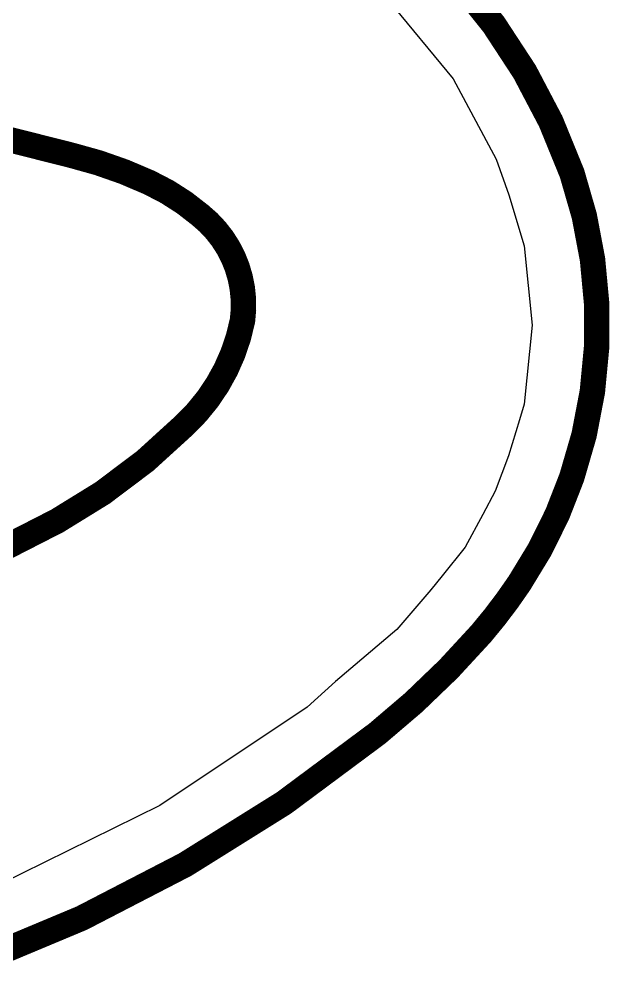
# Model space of a CAD drawing. Header units: inches. Extents: x -52 to 109, y 0 to 35.
# Drawn here: x 104.733 to 107.051, y 3.141 to 6.898 of the extents above; entities that cross this region are included whole.
import ezdxf

# ---------------------------------------------------------------- set-up
doc = ezdxf.new("R2010")
doc.units = ezdxf.units.IN
for name, color, linetype in [('Bottom Layer', 5, 'Continuous'), ('Keep-Out Layer', 6, 'Continuous'), ('Mechanical 4', 56, 'Continuous'), ('Top Layer', 1, 'Continuous'), ('Top Overlay', 2, 'Continuous')]:
    doc.layers.add(name, color=color, linetype=linetype)

msp = doc.modelspace()

# ---------------------------------------------------------------- linework, layer by layer
at = {"layer": 'Bottom Layer'}
for p, q in [((106.181, 6.9741), (106.4359, 6.6635)), ((106.4359, 6.6635), (106.6046, 6.3477)), ((106.6046, 6.3477), (106.6548, 6.2074)), ((106.6548, 6.2074), (106.6548, 6.2074)), ((106.6548, 6.2074), (106.7154, 6.0075)), ((106.7154, 6.0075), (106.746, 5.6967)), ((106.746, 5.6967), (106.7154, 5.3859)), ((106.7154, 5.3859), (106.6968, 5.3245)), ((106.6968, 5.3245), (106.6537, 5.1828)), ((106.6537, 5.1828), (106.6014, 5.0446)), ((106.6537, 5.1828), (106.6537, 5.1828)), ((106.6014, 5.0446), (106.552, 4.9521)), ((106.552, 4.9521), (106.4835, 4.8245)), ((106.4835, 4.8245), (106.3925, 4.7111)), ((106.4835, 4.8245), (106.4835, 4.8245)), ((106.4835, 4.8245), (106.4835, 4.8245)), ((106.3925, 4.7111), (106.3482, 4.6571)), ((106.3479, 4.6571), (106.2148, 4.5013)), ((106.3482, 4.6571), (106.3478, 4.6571)), ((106.3478, 4.6571), (106.3479, 4.6571)), ((106.2148, 4.5013), (105.9748, 4.2963)), ((105.9748, 4.2963), (105.8629, 4.1961)), ((105.8629, 4.1961), (105.285, 3.81)), ((105.285, 3.81), (104.6524, 3.498))]:
    msp.add_line(p, q, dxfattribs=at)
at = {"layer": 'Keep-Out Layer'}
for points in [[(106.135, 7.3502, 0.1, 0.1, -0.144961), (106.9027, 6.2916, 0.1, 0.1, 0)], [(106.9027, 6.2916, 0.1, 0.1, -0.165865), (106.9015, 5.0983, 0.1, 0.1, 0)], [(106.9015, 5.0983, 0.1, 0.1, -0.065435), (106.6958, 4.6824, 0.1, 0.1, 0)], [(106.6958, 4.6824, 0.1, 0.1, -0.029467), (106.5462, 4.4849, 0.1, 0.1, 0)], [(106.5462, 4.4849, 0.1, 0.1, -0.04478), (106.1385, 4.0925, 0.1, 0.1, 0)], [(106.1385, 4.0925, 0.1, 0.1, -0.081212), (104.5565, 3.1905, 0.1, 0.1, 0)]]:
    msp.add_lwpolyline(points, format="xyseb", dxfattribs=at)
for points in [[(106.8777, 6.2916, 0.05, 0.05, 1), (106.9277, 6.2916, 0.05, 0.05, 1)], [(106.8777, 6.2916, 0.05, 0.05, 1), (106.9277, 6.2916, 0.05, 0.05, 1)], [(106.8765, 5.0983, 0.05, 0.05, 1), (106.9265, 5.0983, 0.05, 0.05, 1)], [(106.8765, 5.0983, 0.05, 0.05, 1), (106.9265, 5.0983, 0.05, 0.05, 1)], [(106.6708, 4.6824, 0.05, 0.05, 1), (106.7208, 4.6824, 0.05, 0.05, 1)], [(106.6708, 4.6824, 0.05, 0.05, 1), (106.7208, 4.6824, 0.05, 0.05, 1)], [(106.5212, 4.4849, 0.05, 0.05, 1), (106.5712, 4.4849, 0.05, 0.05, 1)], [(106.5212, 4.4849, 0.05, 0.05, 1), (106.5712, 4.4849, 0.05, 0.05, 1)], [(106.1135, 4.0925, 0.05, 0.05, 1), (106.1635, 4.0925, 0.05, 0.05, 1)], [(106.1135, 4.0925, 0.05, 0.05, 1), (106.1635, 4.0925, 0.05, 0.05, 1)]]:
    msp.add_lwpolyline(points, format="xyseb", close=True, dxfattribs=at)
at = {"layer": 'Mechanical 4'}
for points in [[(106.135, 7.3502, 0.1, 0.1, -0.144961), (106.9027, 6.2916, 0.1, 0.1, 0)], [(102.3034, 7.0295, 0.1, 0.1, 0), (104.9398, 6.3629, 0.1, 0.1, 0)], [(104.9398, 6.3629, 0.1, 0.1, -0.048974), (105.2438, 6.2562, 0.1, 0.1, 0)], [(106.9027, 6.2916, 0.1, 0.1, -0.165865), (106.9015, 5.0983, 0.1, 0.1, 0)], [(105.2438, 6.2562, 0.1, 0.1, -0.06864), (105.4439, 6.1278, 0.1, 0.1, 0)], [(105.4439, 6.1278, 0.1, 0.1, -0.26311), (105.6094, 5.7148, 0.1, 0.1, 0)], [(105.6094, 5.7148, 0.1, 0.1, -0.156695), (105.3828, 5.3045, 0.1, 0.1, 0)], [(105.3828, 5.3045, 0.1, 0.1, -0.069878), (104.8821, 4.9272, 0.1, 0.1, 0)], [(106.9015, 5.0983, 0.1, 0.1, -0.065435), (106.6958, 4.6824, 0.1, 0.1, 0)], [(104.8821, 4.9272, 0.1, 0.1, -0.12401), (102.7553, 4.3444, 0.1, 0.1, 0)], [(106.6958, 4.6824, 0.1, 0.1, -0.029467), (106.5462, 4.4849, 0.1, 0.1, 0)], [(106.5462, 4.4849, 0.1, 0.1, -0.04478), (106.1385, 4.0925, 0.1, 0.1, 0)], [(106.1385, 4.0925, 0.1, 0.1, -0.081212), (104.5565, 3.1905, 0.1, 0.1, 0)]]:
    msp.add_lwpolyline(points, format="xyseb", dxfattribs=at)
for points in [[(104.9148, 6.3629, 0.05, 0.05, 1), (104.9648, 6.3629, 0.05, 0.05, 1)], [(104.9148, 6.3629, 0.05, 0.05, 1), (104.9648, 6.3629, 0.05, 0.05, 1)], [(106.8777, 6.2916, 0.05, 0.05, 1), (106.9277, 6.2916, 0.05, 0.05, 1)], [(106.8777, 6.2916, 0.05, 0.05, 1), (106.9277, 6.2916, 0.05, 0.05, 1)], [(105.2188, 6.2562, 0.05, 0.05, 1), (105.2688, 6.2562, 0.05, 0.05, 1)], [(105.2188, 6.2562, 0.05, 0.05, 1), (105.2688, 6.2562, 0.05, 0.05, 1)], [(105.4189, 6.1278, 0.05, 0.05, 1), (105.4689, 6.1278, 0.05, 0.05, 1)], [(105.4189, 6.1278, 0.05, 0.05, 1), (105.4689, 6.1278, 0.05, 0.05, 1)], [(105.5844, 5.7148, 0.05, 0.05, 1), (105.6344, 5.7148, 0.05, 0.05, 1)], [(105.5844, 5.7148, 0.05, 0.05, 1), (105.6344, 5.7148, 0.05, 0.05, 1)], [(105.3578, 5.3045, 0.05, 0.05, 1), (105.4078, 5.3045, 0.05, 0.05, 1)], [(105.3578, 5.3045, 0.05, 0.05, 1), (105.4078, 5.3045, 0.05, 0.05, 1)], [(106.8765, 5.0983, 0.05, 0.05, 1), (106.9265, 5.0983, 0.05, 0.05, 1)], [(106.8765, 5.0983, 0.05, 0.05, 1), (106.9265, 5.0983, 0.05, 0.05, 1)], [(104.8571, 4.9272, 0.05, 0.05, 1), (104.9071, 4.9272, 0.05, 0.05, 1)], [(104.8571, 4.9272, 0.05, 0.05, 1), (104.9071, 4.9272, 0.05, 0.05, 1)], [(106.6708, 4.6824, 0.05, 0.05, 1), (106.7208, 4.6824, 0.05, 0.05, 1)], [(106.6708, 4.6824, 0.05, 0.05, 1), (106.7208, 4.6824, 0.05, 0.05, 1)], [(106.5212, 4.4849, 0.05, 0.05, 1), (106.5712, 4.4849, 0.05, 0.05, 1)], [(106.5212, 4.4849, 0.05, 0.05, 1), (106.5712, 4.4849, 0.05, 0.05, 1)], [(106.1135, 4.0925, 0.05, 0.05, 1), (106.1635, 4.0925, 0.05, 0.05, 1)], [(106.1135, 4.0925, 0.05, 0.05, 1), (106.1635, 4.0925, 0.05, 0.05, 1)]]:
    msp.add_lwpolyline(points, format="xyseb", close=True, dxfattribs=at)
at = {"layer": 'Top Layer'}
for p, q in [((106.181, 6.9741), (106.4359, 6.6635)), ((106.4359, 6.6635), (106.6046, 6.3477)), ((106.6046, 6.3477), (106.6548, 6.2074)), ((106.6548, 6.2074), (106.6548, 6.2074)), ((106.6548, 6.2074), (106.7154, 6.0075)), ((106.7154, 6.0075), (106.746, 5.6967)), ((106.746, 5.6967), (106.7154, 5.3859)), ((106.7154, 5.3859), (106.6968, 5.3245)), ((106.6968, 5.3245), (106.6537, 5.1828)), ((106.6537, 5.1828), (106.6014, 5.0446)), ((106.6537, 5.1828), (106.6537, 5.1828)), ((106.6014, 5.0446), (106.552, 4.9521)), ((106.552, 4.9521), (106.4835, 4.8245)), ((106.4835, 4.8245), (106.3925, 4.7111)), ((106.4835, 4.8245), (106.4835, 4.8245)), ((106.4835, 4.8245), (106.4835, 4.8245)), ((106.3925, 4.7111), (106.3482, 4.6571)), ((106.3479, 4.6571), (106.2148, 4.5013)), ((106.3482, 4.6571), (106.3478, 4.6571)), ((106.3478, 4.6571), (106.3479, 4.6571)), ((106.2148, 4.5013), (105.9748, 4.2963)), ((105.9748, 4.2963), (105.8629, 4.1961)), ((105.8629, 4.1961), (105.285, 3.81)), ((105.285, 3.81), (104.6524, 3.498))]:
    msp.add_line(p, q, dxfattribs=at)
at = {"layer": 'Top Overlay'}
for p, q in [((104.6031, 6.4486), (104.9402, 6.3635)), ((104.9402, 6.3635), (104.9402, 6.3634)), ((104.9402, 6.3634), (104.9794, 6.3539)), ((104.9794, 6.3539), (105.0568, 6.3309)), ((105.0568, 6.3309), (105.1329, 6.3042)), ((105.1329, 6.3042), (105.2076, 6.2738)), ((105.2076, 6.2738), (105.2442, 6.2567)), ((105.2442, 6.2567), (105.2713, 6.2442)), ((105.2713, 6.2442), (105.3236, 6.2156)), ((105.3236, 6.2156), (105.3738, 6.1834)), ((105.3738, 6.1834), (105.4217, 6.1478)), ((105.4217, 6.1478), (105.4444, 6.1285)), ((105.4444, 6.1285), (105.49, 6.092)), ((105.49, 6.092), (105.5598, 5.9981)), ((105.5598, 5.9981), (105.6033, 5.8896)), ((105.6033, 5.8896), (105.6178, 5.7736)), ((105.6178, 5.7736), (105.61, 5.7157)), ((105.61, 5.7157), (105.5985, 5.6571)), ((105.5985, 5.6571), (105.5576, 5.545)), ((105.5576, 5.545), (105.4999, 5.4406)), ((105.4999, 5.4406), (105.4267, 5.3463)), ((105.4267, 5.3463), (105.3833, 5.3054)), ((105.3833, 5.3054), (105.3276, 5.2498)), ((105.3276, 5.2498), (105.2088, 5.1466)), ((105.2088, 5.1466), (105.083, 5.0519)), ((105.083, 5.0519), (104.951, 4.9662)), ((104.951, 4.9662), (104.8822, 4.9281)), ((104.8822, 4.9281), (104.6393, 4.791)), ((104.8822, 4.9281), (104.8822, 4.9281))]:
    msp.add_line(p, q, dxfattribs=at)

doc.saveas('drawing.dxf')
